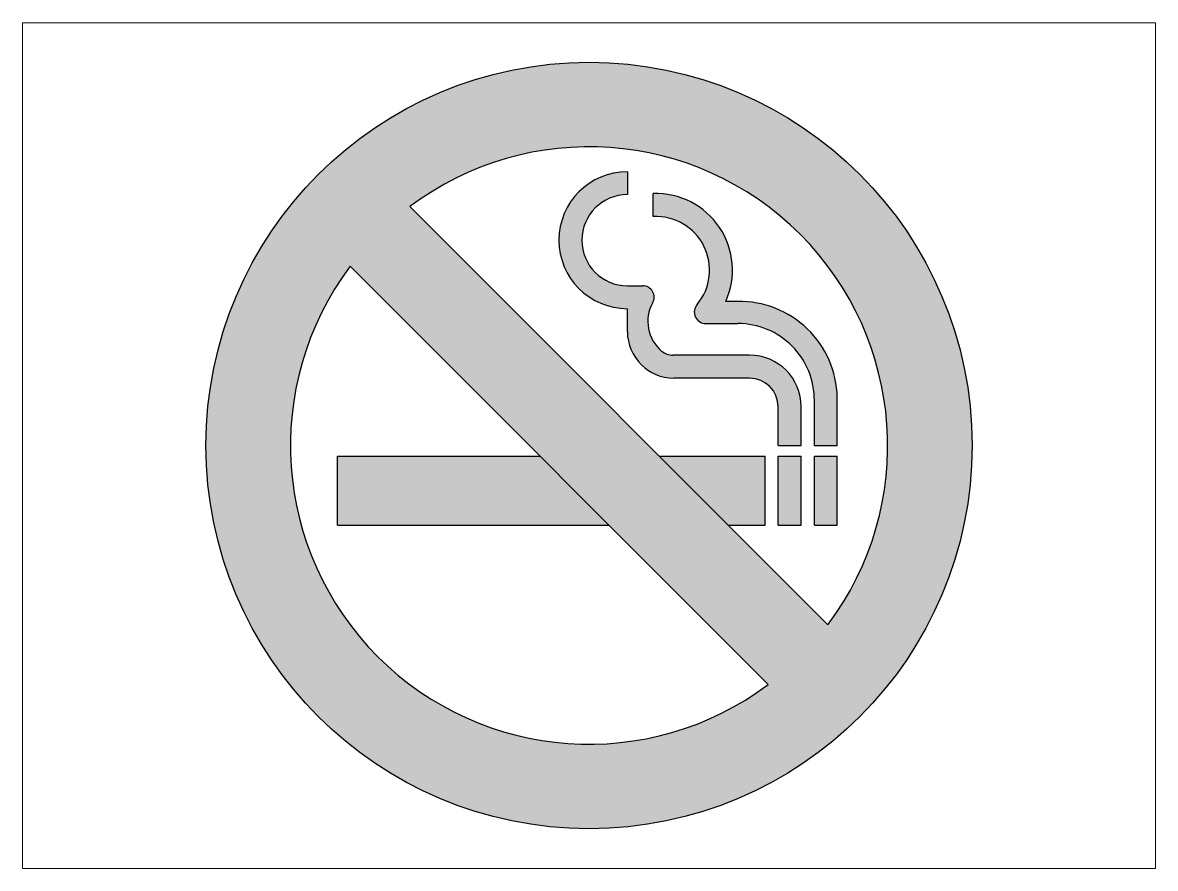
# Paper-space layout 'ceco.net' of a CAD drawing. Header units: millimetres. Extents: x 4 to 262, y 5 to 197.
# The model-space entities are those that its viewports show. They can reach past a viewport. Long polylines and large blocks are cut down to what shows.
import ezdxf

# ---------------------------------------------------------------- set-up
doc = ezdxf.new("R2010")
doc.units = ezdxf.units.MM
doc.layers.add('ceco.net 596 - no smoking sign', color=7, linetype='Continuous')

msp = doc.modelspace()

# ---------------------------------------------------------------- hatches: boundary and pattern name
at = {"layer": 'ceco.net 596 - no smoking sign'}
h = msp.add_hatch(color=1, dxfattribs=at)
h.dxf.hatch_style = 1
h.paths.add_polyline_path([(-100, 100, 1), (100, 100, 1)])
h.paths.add_polyline_path([(-46.77, 162.36, -0.867301), (62.36, 53.23)], flags=16)
h.paths.add_polyline_path([(-62.36, 146.77), (46.77, 37.64, -0.867301)], flags=16)
h.paths.add_polyline_path([(10.01, 171.45), (10.01, 165.47, 1), (10.01, 141.69), (14, 141.69, -0.57511), (16.59, 137.22, 0.357156), (18.94, 124.66, 0.176736), (21.95, 123.56), (41.92, 123.56, -0.414214), (55.37, 110.11), (55.37, 100), (49.39, 100), (49.39, 110.11, 0.414214), (41.92, 117.58), (22.16, 117.58, -0.414214), (10.01, 129.73), (10.01, 135.71, -1)], flags=0)
h.paths.add_polyline_path([(16.76, 165.74, -0.555725), (35.69, 137.58), (38.78, 137.58, -0.414306), (64.79, 112.54), (64.79, 100), (58.82, 100), (58.82, 112.04, 0.411668), (38.84, 131.84), (30.47, 131.84, -0.649097), (28.24, 136.83, 0.653143), (16.76, 159.76)], flags=0)
h.paths.add_polyline_path([(49.39, 97.21), (55.37, 97.21), (55.37, 79.21), (49.39, 79.21)], flags=0)
h.paths.add_polyline_path([(58.82, 97.21), (64.79, 97.21), (64.79, 79.21), (58.82, 79.21)], flags=0)
h = msp.add_hatch(color=256, dxfattribs=at)
h.dxf.hatch_style = 1
h.paths.add_polyline_path([(5.2, 79.21), (-12.8, 97.21), (-65.65, 97.21), (-65.65, 79.21)])
h.paths.add_polyline_path([(18.38, 97.21), (36.38, 79.21), (45.94, 79.21), (45.94, 97.21)])
h.paths.add_polyline_path([(49.39, 79.21), (55.37, 79.21), (55.37, 97.21), (49.39, 97.21)])
h.paths.add_polyline_path([(58.82, 79.21), (64.79, 79.21), (64.79, 97.21), (58.82, 97.21)])
h.paths.add_polyline_path([(49.39, 100), (55.37, 100), (55.37, 110.11, 0.414214), (41.92, 123.56), (21.95, 123.56, -0.176736), (18.94, 124.66, -0.359195), (16.63, 137.28, 0.567025), (14, 141.69), (10.01, 141.69, -1), (10.01, 165.47), (10.01, 171.45, 1), (10.01, 135.71), (10.01, 129.73, 0.414214), (22.16, 117.58), (41.92, 117.58, -0.414214), (49.39, 110.11)])
h = msp.add_hatch(color=256, dxfattribs=at)
h.dxf.hatch_style = 1
h.paths.add_polyline_path([(28.12, 136.68, 0.626316), (30.47, 131.84), (38.84, 131.84, -0.416764), (58.82, 111.69), (58.82, 100), (64.79, 100), (64.79, 112.54, 0.403124), (39.76, 137.58), (35.69, 137.58, 0.555725), (16.76, 165.74), (16.76, 159.76, -0.658085)])

# ---------------------------------------------------------------- linework, layer by layer
for p, q in [((10.01, 171.45), (10.01, 165.47)), ((16.76, 159.76), (16.76, 165.74)), ((10.01, 141.69), (14, 141.69)), ((39.76, 137.58), (35.69, 137.58)), ((10.01, 129.73), (10.01, 135.71)), ((30.47, 131.84), (38.84, 131.84)), ((41.92, 123.56), (21.95, 123.56)), ((41.92, 117.58), (22.16, 117.58)), ((64.79, 100), (64.79, 112.54)), ((49.39, 100), (49.39, 110.11)), ((55.37, 100), (55.37, 110.11)), ((58.82, 100), (58.82, 112.04)), ((49.39, 100), (55.37, 100)), ((58.82, 100), (64.79, 100)), ((-65.65, 97.21), (-12.8, 97.21)), ((-65.65, 79.21), (-65.65, 97.21)), ((18.38, 97.21), (45.94, 97.21)), ((45.94, 79.21), (45.94, 97.21)), ((49.39, 79.21), (49.39, 97.21)), ((49.39, 97.21), (55.37, 97.21)), ((55.37, 79.21), (55.37, 97.21)), ((58.82, 79.21), (58.82, 97.21)), ((58.82, 97.21), (64.79, 97.21)), ((64.79, 79.21), (64.79, 97.21)), ((-65.65, 79.21), (5.2, 79.21)), ((36.38, 79.21), (45.94, 79.21)), ((49.39, 79.21), (55.37, 79.21)), ((58.82, 79.21), (64.79, 79.21))]:
    msp.add_line(p, q, dxfattribs=at)
at = {"layer": 'ceco.net 596 - no smoking sign', "color": 1}
for p, q in [((-46.77, 162.36), (62.36, 53.23)), ((-62.36, 146.77), (46.77, 37.64))]:
    msp.add_line(p, q, dxfattribs=at)
msp.add_circle((0, 100), 100, dxfattribs=at)
for start, end in [(323.1297, 126.8703), (143.1297, 306.8703)]:
    msp.add_arc((0, 100), 77.95, start, end, dxfattribs=at)
at = {"layer": 'ceco.net 596 - no smoking sign'}
for centre, radius, start, end in [((10.01, 153.58), 17.87, 90, 270), ((17.47, 145.77), 19.98, 335.7846, 92.0327), ((10.01, 153.58), 11.89, 90, 270), ((17.47, 145.77), 14, 320.3001, 92.9011), ((14, 138.7), 2.99, 330.3855, 90), ((25.44, 132.37), 10.09, 150.8771, 229.9092), ((30.47, 134.83), 2.99, 138.0481, 270), ((39.27, 112.06), 25.53, 1.0798, 91.0979), ((38.84, 111.86), 19.98, 359.4937, 90), ((22.16, 129.73), 12.14, 180, 270), ((21.95, 128.23), 4.67, 229.9092, 270), ((41.92, 110.11), 13.45, 0, 90), ((41.92, 110.11), 7.47, 0, 90)]:
    msp.add_arc(centre, radius, start, end, dxfattribs=at)

psp = doc.layouts.new('ceco.net')

# ---------------------------------------------------------------- viewports
at = {"layer": '0'}
psp.add_viewport(center=(133.35, 101.12), size=(257.95, 192.5164), view_center_point=(-0.01, 100), view_height=220.6884, dxfattribs=at)

doc.saveas('drawing.dxf')
